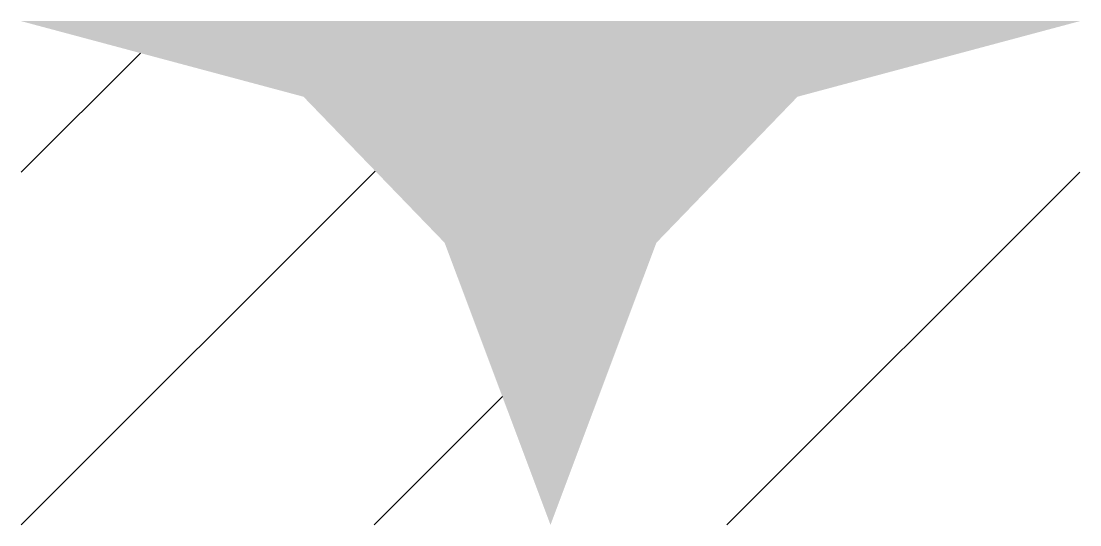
# Model space of a CAD drawing. Header units: millimetres. Extents: x -315 to 315, y -150 to 150.
import ezdxf

# ---------------------------------------------------------------- set-up
doc = ezdxf.new("R2010")
doc.units = ezdxf.units.MM

# ---------------------------------------------------------------- blocks, each defined once
blk = doc.blocks.new('*U2')
at = {"color": 0}
for p, q in [((-315, 42), (-244.01, 112.99)), ((-315, -168), (-104.26, 42.74)), ((105, -168), (315, 42)), ((-105, -168), (-28.64, -91.64))]:
    blk.add_line(p, q, dxfattribs=at)
for points in [[(-315, 132), (315, 132), (-147, 87), (147, 87)], [(-147, 87), (147, 87), (-63, 0), (63, 0)], [(-63, 0), (63, 0), (0, -168)]]:
    blk.add_solid(points, dxfattribs=at)

msp = doc.modelspace()

# ---------------------------------------------------------------- block references
msp.add_blockref('*U2', (0, 18))

doc.saveas('drawing.dxf')
